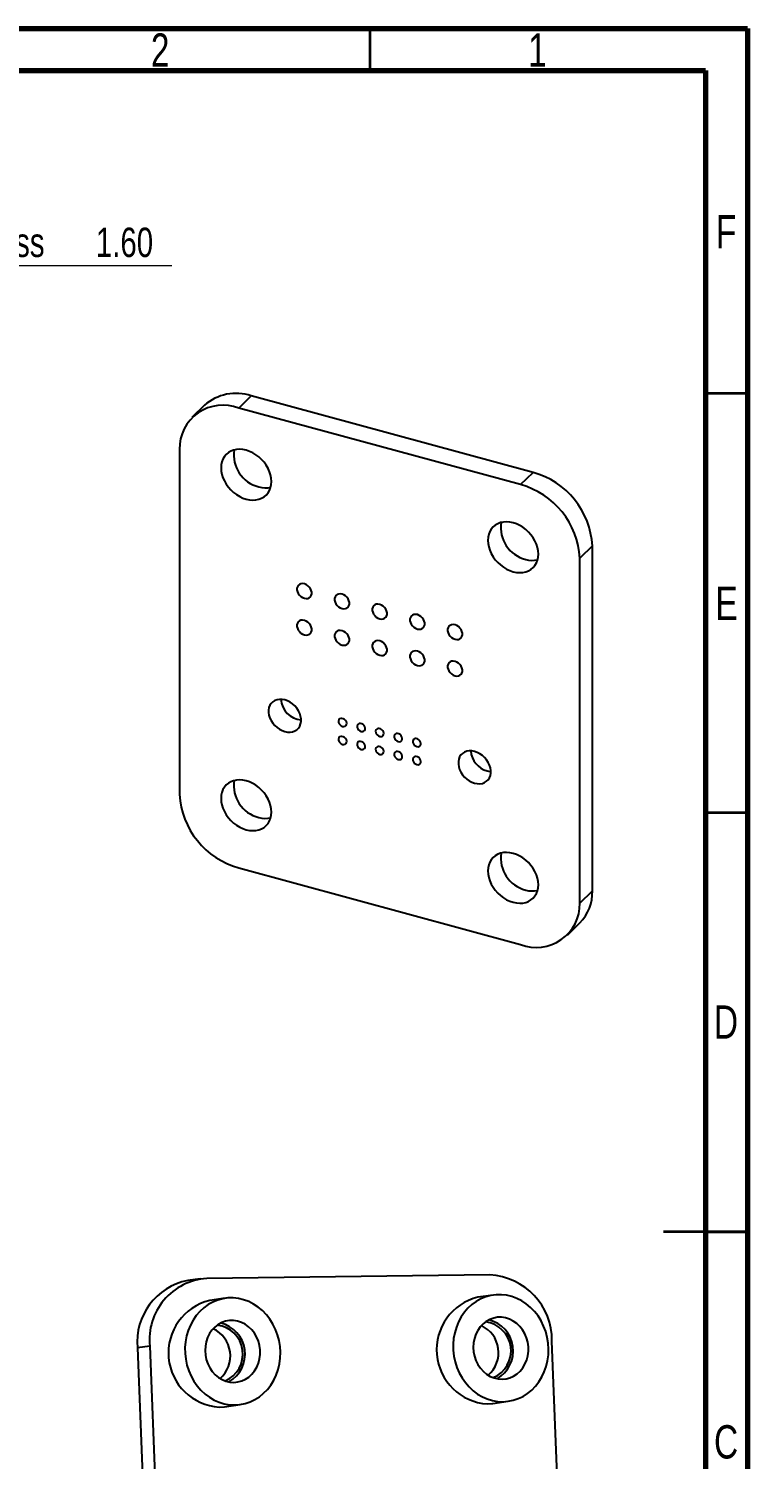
# Model space of a CAD drawing. Header units: millimetres. Extents: x 0 to 205, y 0 to 292.
# Drawn here: x 119.3 to 205, y 121.3 to 292 of the extents above; entities that cross this region are included whole.
import ezdxf

# ---------------------------------------------------------------- set-up
doc = ezdxf.new("R2010")
doc.units = ezdxf.units.MM
doc.styles.add('SLDTEXTSTYLE0', font='TXT', dxfattribs={"width": 0.75})
doc.dimstyles.new('SLDDIMSTYLE11', dxfattribs={"dimtxt": 3.5, "dimasz": 1, "dimexe": 0, "dimexo": 0.0625, "dimgap": 0.875, "dimtad": 1, "dimrnd": 1e-09, "dimzin": 4, "dimdsep": 46, "dimtxsty": 'SLDTEXTSTYLE0', "dimsah": 1, "dimcen": 0.09, "dimadec": 0, "dimazin": 1, "dimtfac": 1, "dimtmove": 0, "dimatfit": 0, "dimfxl": 1, "dimfrac": 2, "dimtolj": 1, "dimtzin": 12, "dimarcsym": 0})

# ---------------------------------------------------------------- blocks, each defined once
blk = doc.blocks.new('_D_15')
at = {"color": 7, "linetype": 'Continuous', "lineweight": 0}
for p, q in [((107.78, 259.37), (107.78, 264.74)), ((109.38, 259.74), (109.38, 264.74)), ((107.78, 263.74), (105.78, 263.74)), ((109.38, 263.74), (107.78, 263.74)), ((109.38, 263.74), (136.34, 263.74))]:
    blk.add_line(p, q, dxfattribs=at)
at = {"color": 7, "linetype": 'Continuous', "lineweight": 18}
for points in [[(107.78, 263.74), (106.78, 263.87), (106.78, 263.62)], [(109.38, 263.74), (110.38, 263.62), (110.38, 263.87)]]:
    blk.add_solid(points, dxfattribs=at)
at = {"color": 7, "linetype": 'Continuous', "lineweight": 18, "char_height": 3.5, "attachment_point": 1, "style": 'SLDTEXTSTYLE0'}
for s, insert in [('Thickness', (105.37, 268.26)), ('1.60', (127.29, 268.26))]:
    blk.add_mtext(s, dxfattribs=dict(at, insert=insert))

msp = doc.modelspace()

# ---------------------------------------------------------------- linework, layer by layer
at = {"color": 7, "linetype": 'Continuous', "lineweight": 70}
for p, q in [((15, 292), (205, 292)), ((205, 292), (205, 5)), ((20, 287), (200, 287)), ((200, 287), (200, 10))]:
    msp.add_line(p, q, dxfattribs=at)
at = {"color": 7, "linetype": 'Continuous', "lineweight": 35}
for p, q in [((160, 287), (160, 292)), ((200, 248.5), (205, 248.5)), ((200, 198.5), (205, 198.5)), ((205, 148.5), (195, 148.5)), ((200, 148.5), (205, 148.5))]:
    msp.add_line(p, q, dxfattribs=at)
at = {"color": 7, "linetype": 'Continuous', "lineweight": 25}
for p, q in [((145.833, 248.207), (144.34, 246.75)), ((179.441, 239.073), (145.833, 248.207)), ((140.245, 247.075), (138.752, 245.617)), ((177.948, 237.616), (144.34, 246.75)), ((137.264, 241.815), (137.264, 200.671)), ((177.948, 237.616), (179.441, 239.073)), ((186.516, 230.293), (185.023, 228.835)), ((185.023, 187.691), (185.023, 228.835)), ((186.516, 189.149), (186.516, 230.293)), ((144.34, 191.891), (177.948, 182.757)), ((185.023, 187.691), (186.516, 189.149)), ((183.535, 183.889), (185.029, 185.347)), ((174.277, 143.347), (140.514, 142.94)), ((139.718, 142.88), (138.255, 142.675)), ((142.723, 140.567), (140.867, 140.308)), ((174.709, 140.953), (172.852, 140.694)), ((133.717, 134.871), (132.253, 134.667)), ((133.717, 134.871), (135.579, 86.972)), ((183.557, 87.55), (181.695, 135.45)), ((132.253, 134.667), (134.116, 86.767)), ((174.622, 128.017), (176.479, 128.276)), ((142.637, 127.631), (144.493, 127.89))]:
    msp.add_line(p, q, dxfattribs=at)
at = {"color": 7, "linetype": 'Continuous', "lineweight": 25, "flags": 128}
for points in [[(145.224, 235.88), (145.617, 235.799), (146.002, 235.768), (146.375, 235.789), (146.728, 235.862), (147.055, 235.985), (147.35, 236.156), (147.61, 236.372), (147.828, 236.63), (148.002, 236.924), (148.129, 237.251), (148.205, 237.604), (148.231, 237.977), (148.205, 238.365), (148.129, 238.76), (148.002, 239.155), (147.828, 239.544), (147.61, 239.92), (147.35, 240.278), (147.055, 240.609), (146.728, 240.91), (146.375, 241.174), (146.002, 241.398), (145.617, 241.577), (145.224, 241.709), (144.832, 241.791), (144.446, 241.821), (144.073, 241.8), (143.721, 241.727), (143.394, 241.604), (143.098, 241.433), (142.839, 241.217), (142.62, 240.96), (142.446, 240.665), (142.32, 240.338), (142.243, 239.985), (142.217, 239.612), (142.243, 239.224), (142.32, 238.83), (142.446, 238.434), (142.62, 238.045), (142.839, 237.669), (143.098, 237.312), (143.394, 236.98), (143.721, 236.679), (144.073, 236.415), (144.446, 236.191), (144.832, 236.012), (145.224, 235.88)], [(177.063, 227.227), (177.456, 227.145), (177.842, 227.115), (178.214, 227.136), (178.567, 227.209), (178.894, 227.332), (179.19, 227.503), (179.449, 227.719), (179.667, 227.977), (179.841, 228.271), (179.968, 228.598), (180.045, 228.951), (180.07, 229.324), (180.045, 229.712), (179.968, 230.106), (179.841, 230.502), (179.667, 230.891), (179.449, 231.267), (179.19, 231.624), (178.894, 231.956), (178.567, 232.257), (178.214, 232.521), (177.842, 232.745), (177.456, 232.924), (177.063, 233.056), (176.671, 233.138), (176.285, 233.168), (175.912, 233.147), (175.56, 233.074), (175.233, 232.951), (174.937, 232.78), (174.678, 232.564), (174.459, 232.306), (174.285, 232.012), (174.159, 231.685), (174.082, 231.332), (174.056, 230.959), (174.082, 230.571), (174.159, 230.177), (174.285, 229.781), (174.459, 229.392), (174.678, 229.016), (174.937, 228.659), (175.233, 228.327), (175.56, 228.026), (175.912, 227.762), (176.285, 227.538), (176.671, 227.359), (177.063, 227.227)], [(152.158, 224.053), (152.37, 224.02), (152.569, 224.039), (152.744, 224.109), (152.886, 224.225), (152.985, 224.381), (153.036, 224.568), (153.036, 224.775), (152.985, 224.989), (152.886, 225.199), (152.744, 225.392), (152.569, 225.557), (152.37, 225.685), (152.158, 225.767), (151.946, 225.8), (151.747, 225.781), (151.572, 225.711), (151.43, 225.595), (151.331, 225.439), (151.28, 225.252), (151.28, 225.045), (151.331, 224.831), (151.43, 224.621), (151.572, 224.428), (151.747, 224.263), (151.946, 224.135), (152.158, 224.053)], [(156.651, 222.832), (156.863, 222.799), (157.062, 222.818), (157.237, 222.888), (157.379, 223.004), (157.478, 223.16), (157.529, 223.347), (157.529, 223.553), (157.478, 223.768), (157.379, 223.978), (157.237, 224.171), (157.062, 224.336), (156.863, 224.464), (156.651, 224.546), (156.439, 224.579), (156.24, 224.559), (156.064, 224.49), (155.923, 224.374), (155.824, 224.217), (155.773, 224.031), (155.773, 223.824), (155.824, 223.61), (155.923, 223.4), (156.064, 223.207), (156.24, 223.041), (156.439, 222.914), (156.651, 222.832)], [(161.144, 221.611), (161.355, 221.578), (161.555, 221.597), (161.73, 221.667), (161.872, 221.783), (161.971, 221.939), (162.022, 222.126), (162.022, 222.332), (161.971, 222.547), (161.872, 222.757), (161.73, 222.95), (161.555, 223.115), (161.355, 223.242), (161.144, 223.325), (160.932, 223.357), (160.733, 223.338), (160.557, 223.269), (160.416, 223.152), (160.317, 222.996), (160.266, 222.81), (160.266, 222.603), (160.317, 222.389), (160.416, 222.179), (160.557, 221.986), (160.733, 221.82), (160.932, 221.693), (161.144, 221.611)], [(165.637, 220.389), (165.848, 220.357), (166.048, 220.376), (166.223, 220.446), (166.364, 220.562), (166.463, 220.718), (166.515, 220.905), (166.515, 221.111), (166.463, 221.326), (166.364, 221.536), (166.223, 221.729), (166.048, 221.894), (165.848, 222.021), (165.637, 222.104), (165.425, 222.136), (165.226, 222.117), (165.05, 222.048), (164.909, 221.931), (164.81, 221.775), (164.759, 221.589), (164.759, 221.382), (164.81, 221.167), (164.909, 220.958), (165.05, 220.764), (165.226, 220.599), (165.425, 220.472), (165.637, 220.389)], [(152.158, 219.698), (152.37, 219.666), (152.569, 219.685), (152.744, 219.754), (152.886, 219.871), (152.985, 220.027), (153.036, 220.213), (153.036, 220.42), (152.985, 220.635), (152.886, 220.845), (152.744, 221.038), (152.569, 221.203), (152.37, 221.33), (152.158, 221.413), (151.946, 221.445), (151.747, 221.426), (151.572, 221.356), (151.43, 221.24), (151.331, 221.084), (151.28, 220.897), (151.28, 220.691), (151.331, 220.476), (151.43, 220.266), (151.572, 220.073), (151.747, 219.908), (151.946, 219.781), (152.158, 219.698)], [(156.651, 218.477), (156.863, 218.445), (157.062, 218.464), (157.237, 218.533), (157.379, 218.65), (157.478, 218.806), (157.529, 218.992), (157.529, 219.199), (157.478, 219.414), (157.379, 219.623), (157.237, 219.817), (157.062, 219.982), (156.863, 220.109), (156.651, 220.192), (156.439, 220.224), (156.24, 220.205), (156.064, 220.135), (155.923, 220.019), (155.824, 219.863), (155.773, 219.676), (155.773, 219.47), (155.824, 219.255), (155.923, 219.045), (156.064, 218.852), (156.24, 218.687), (156.439, 218.56), (156.651, 218.477)], [(170.129, 219.168), (170.341, 219.136), (170.54, 219.155), (170.716, 219.225), (170.857, 219.341), (170.956, 219.497), (171.007, 219.684), (171.007, 219.89), (170.956, 220.105), (170.857, 220.315), (170.716, 220.508), (170.54, 220.673), (170.341, 220.8), (170.129, 220.883), (169.918, 220.915), (169.718, 220.896), (169.543, 220.827), (169.402, 220.71), (169.302, 220.554), (169.251, 220.368), (169.251, 220.161), (169.302, 219.946), (169.402, 219.736), (169.543, 219.543), (169.718, 219.378), (169.918, 219.251), (170.129, 219.168)], [(161.144, 217.256), (161.355, 217.224), (161.555, 217.243), (161.73, 217.312), (161.872, 217.429), (161.971, 217.585), (162.022, 217.771), (162.022, 217.978), (161.971, 218.193), (161.872, 218.402), (161.73, 218.596), (161.555, 218.761), (161.355, 218.888), (161.144, 218.97), (160.932, 219.003), (160.733, 218.984), (160.557, 218.914), (160.416, 218.798), (160.317, 218.642), (160.266, 218.455), (160.266, 218.249), (160.317, 218.034), (160.416, 217.824), (160.557, 217.631), (160.733, 217.466), (160.932, 217.339), (161.144, 217.256)], [(165.637, 216.035), (165.848, 216.002), (166.048, 216.022), (166.223, 216.091), (166.364, 216.208), (166.463, 216.364), (166.515, 216.55), (166.515, 216.757), (166.463, 216.971), (166.364, 217.181), (166.223, 217.374), (166.048, 217.54), (165.848, 217.667), (165.637, 217.749), (165.425, 217.782), (165.226, 217.763), (165.05, 217.693), (164.909, 217.577), (164.81, 217.421), (164.759, 217.234), (164.759, 217.028), (164.81, 216.813), (164.909, 216.603), (165.05, 216.41), (165.226, 216.245), (165.425, 216.118), (165.637, 216.035)], [(170.129, 214.814), (170.341, 214.781), (170.54, 214.801), (170.716, 214.87), (170.857, 214.986), (170.956, 215.142), (171.007, 215.329), (171.007, 215.536), (170.956, 215.75), (170.857, 215.96), (170.716, 216.153), (170.54, 216.318), (170.341, 216.446), (170.129, 216.528), (169.918, 216.561), (169.718, 216.542), (169.543, 216.472), (169.402, 216.356), (169.302, 216.2), (169.251, 216.013), (169.251, 215.806), (169.302, 215.592), (169.402, 215.382), (169.543, 215.189), (169.718, 215.024), (169.918, 214.896), (170.129, 214.814)], [(149.823, 211.933), (149.503, 211.994), (149.191, 212.002), (148.897, 211.957), (148.628, 211.86), (148.392, 211.713), (148.194, 211.521), (148.041, 211.289), (147.937, 211.022), (147.884, 210.73), (147.884, 210.418), (147.937, 210.097), (148.041, 209.774), (148.194, 209.458), (148.392, 209.159), (148.628, 208.883), (148.897, 208.64), (149.191, 208.435), (149.503, 208.274), (149.823, 208.161), (150.143, 208.1), (150.455, 208.092), (150.749, 208.137), (151.018, 208.234), (151.255, 208.381), (151.452, 208.573), (151.605, 208.805), (151.709, 209.071), (151.762, 209.364), (151.762, 209.676), (151.709, 209.997), (151.605, 210.32), (151.452, 210.636), (151.255, 210.935), (151.018, 211.21), (150.749, 211.454), (150.455, 211.659), (150.143, 211.82), (149.823, 211.933)], [(156.722, 208.772), (156.88, 208.755), (157.02, 208.79), (157.129, 208.875), (157.193, 209), (157.206, 209.151), (157.167, 209.312), (157.079, 209.465), (156.953, 209.595), (156.802, 209.687), (156.642, 209.73), (156.49, 209.721), (156.364, 209.66), (156.276, 209.554), (156.237, 209.414), (156.25, 209.256), (156.314, 209.096), (156.423, 208.953), (156.564, 208.84), (156.722, 208.772)], [(158.933, 208.171), (159.091, 208.154), (159.231, 208.189), (159.34, 208.274), (159.404, 208.399), (159.417, 208.55), (159.378, 208.711), (159.291, 208.865), (159.164, 208.994), (159.013, 209.086), (158.853, 209.129), (158.701, 209.12), (158.575, 209.059), (158.487, 208.953), (158.448, 208.813), (158.461, 208.655), (158.525, 208.495), (158.634, 208.352), (158.775, 208.24), (158.933, 208.171)], [(161.144, 207.57), (161.302, 207.553), (161.442, 207.588), (161.551, 207.673), (161.615, 207.798), (161.628, 207.949), (161.589, 208.11), (161.502, 208.264), (161.375, 208.393), (161.224, 208.485), (161.064, 208.528), (160.912, 208.519), (160.786, 208.458), (160.698, 208.352), (160.659, 208.212), (160.672, 208.054), (160.736, 207.894), (160.845, 207.751), (160.986, 207.639), (161.144, 207.57)], [(156.722, 206.629), (156.88, 206.612), (157.02, 206.647), (157.129, 206.732), (157.193, 206.857), (157.206, 207.008), (157.167, 207.169), (157.079, 207.323), (156.953, 207.452), (156.802, 207.544), (156.642, 207.587), (156.49, 207.578), (156.364, 207.517), (156.276, 207.411), (156.237, 207.271), (156.25, 207.113), (156.314, 206.953), (156.423, 206.81), (156.564, 206.698), (156.722, 206.629)], [(158.933, 206.028), (159.091, 206.011), (159.231, 206.046), (159.34, 206.131), (159.404, 206.256), (159.417, 206.407), (159.378, 206.568), (159.291, 206.722), (159.164, 206.851), (159.013, 206.943), (158.853, 206.986), (158.701, 206.977), (158.575, 206.916), (158.487, 206.81), (158.448, 206.67), (158.461, 206.512), (158.525, 206.352), (158.634, 206.209), (158.775, 206.097), (158.933, 206.028)], [(163.355, 206.969), (163.513, 206.952), (163.654, 206.987), (163.762, 207.072), (163.826, 207.197), (163.84, 207.348), (163.8, 207.509), (163.713, 207.663), (163.586, 207.792), (163.435, 207.884), (163.275, 207.927), (163.123, 207.918), (162.997, 207.857), (162.909, 207.751), (162.87, 207.611), (162.883, 207.453), (162.948, 207.293), (163.056, 207.15), (163.197, 207.038), (163.355, 206.969)], [(165.566, 206.368), (165.724, 206.351), (165.865, 206.387), (165.973, 206.471), (166.037, 206.596), (166.051, 206.747), (166.011, 206.908), (165.924, 207.062), (165.797, 207.191), (165.646, 207.283), (165.486, 207.327), (165.334, 207.317), (165.208, 207.256), (165.12, 207.15), (165.081, 207.01), (165.094, 206.852), (165.159, 206.693), (165.267, 206.549), (165.408, 206.437), (165.566, 206.368)], [(161.144, 205.427), (161.302, 205.41), (161.442, 205.445), (161.551, 205.53), (161.615, 205.655), (161.628, 205.806), (161.589, 205.967), (161.502, 206.121), (161.375, 206.25), (161.224, 206.342), (161.064, 206.385), (160.912, 206.376), (160.786, 206.315), (160.698, 206.209), (160.659, 206.069), (160.672, 205.911), (160.736, 205.751), (160.845, 205.608), (160.986, 205.496), (161.144, 205.427)], [(163.355, 204.826), (163.513, 204.809), (163.654, 204.845), (163.762, 204.929), (163.826, 205.054), (163.84, 205.205), (163.8, 205.366), (163.713, 205.52), (163.586, 205.649), (163.435, 205.741), (163.275, 205.785), (163.123, 205.775), (162.997, 205.714), (162.909, 205.608), (162.87, 205.468), (162.883, 205.31), (162.948, 205.151), (163.056, 205.007), (163.197, 204.895), (163.355, 204.826)], [(165.566, 204.225), (165.724, 204.208), (165.865, 204.244), (165.973, 204.328), (166.037, 204.453), (166.051, 204.604), (166.011, 204.765), (165.924, 204.919), (165.797, 205.049), (165.646, 205.14), (165.486, 205.184), (165.334, 205.174), (165.208, 205.113), (165.12, 205.007), (165.081, 204.868), (165.094, 204.709), (165.159, 204.55), (165.267, 204.406), (165.408, 204.294), (165.566, 204.225)], [(172.464, 202.008), (172.785, 201.946), (173.096, 201.938), (173.39, 201.983), (173.659, 202.081), (173.896, 202.227), (174.093, 202.419), (174.246, 202.652), (174.35, 202.918), (174.403, 203.211), (174.403, 203.522), (174.35, 203.844), (174.246, 204.167), (174.093, 204.482), (173.896, 204.782), (173.659, 205.057), (173.39, 205.3), (173.096, 205.505), (172.785, 205.666), (172.464, 205.779), (172.144, 205.841), (171.832, 205.849), (171.538, 205.804), (171.269, 205.706), (171.033, 205.56), (170.835, 205.368), (170.682, 205.135), (170.578, 204.869), (170.525, 204.576), (170.525, 204.265), (170.578, 203.943), (170.682, 203.62), (170.835, 203.305), (171.033, 203.005), (171.269, 202.73), (171.538, 202.487), (171.832, 202.282), (172.144, 202.12), (172.464, 202.008)], [(173.958, 203.465), (174.278, 203.404), (174.41, 203.394)], [(145.224, 196.451), (145.617, 196.369), (146.002, 196.338), (146.375, 196.36), (146.728, 196.432), (147.055, 196.555), (147.35, 196.726), (147.61, 196.942), (147.828, 197.2), (148.002, 197.495), (148.129, 197.821), (148.205, 198.174), (148.231, 198.548), (148.205, 198.935), (148.129, 199.33), (148.002, 199.725), (147.828, 200.114), (147.61, 200.491), (147.35, 200.848), (147.055, 201.18), (146.728, 201.48), (146.375, 201.745), (146.002, 201.968), (145.617, 202.148), (145.224, 202.279), (144.832, 202.361), (144.446, 202.392), (144.073, 202.37), (143.721, 202.297), (143.394, 202.175), (143.098, 202.004), (142.839, 201.787), (142.62, 201.53), (142.446, 201.235), (142.32, 200.909), (142.243, 200.556), (142.217, 200.182), (142.243, 199.795), (142.32, 199.4), (142.446, 199.005), (142.62, 198.616), (142.839, 198.239), (143.098, 197.882), (143.394, 197.55), (143.721, 197.25), (144.073, 196.985), (144.446, 196.761), (144.832, 196.582), (145.224, 196.451)], [(177.063, 187.797), (177.456, 187.716), (177.842, 187.685), (178.214, 187.707), (178.567, 187.779), (178.894, 187.902), (179.19, 188.073), (179.449, 188.289), (179.667, 188.547), (179.841, 188.841), (179.968, 189.168), (180.045, 189.521), (180.07, 189.895), (180.045, 190.282), (179.968, 190.677), (179.841, 191.072), (179.667, 191.461), (179.449, 191.838), (179.19, 192.195), (178.894, 192.526), (178.567, 192.827), (178.214, 193.092), (177.842, 193.315), (177.456, 193.495), (177.063, 193.626), (176.671, 193.708), (176.285, 193.738), (175.912, 193.717), (175.56, 193.644), (175.233, 193.521), (174.937, 193.35), (174.678, 193.134), (174.459, 192.877), (174.285, 192.582), (174.159, 192.255), (174.082, 191.902), (174.056, 191.529), (174.082, 191.142), (174.159, 190.747), (174.285, 190.352), (174.459, 189.962), (174.678, 189.586), (174.937, 189.229), (175.233, 188.897), (175.56, 188.596), (175.912, 188.332), (176.285, 188.108), (176.671, 187.929), (177.063, 187.797)], [(143.857, 127.842), (144.481, 127.888), (145.094, 128.012), (145.689, 128.21), (146.26, 128.482), (146.798, 128.824), (147.297, 129.231), (147.751, 129.699), (148.156, 130.221), (148.505, 130.793), (148.794, 131.406), (149.021, 132.053), (149.182, 132.727), (149.275, 133.419), (149.299, 134.121), (149.255, 134.824), (149.142, 135.52), (148.961, 136.201), (148.716, 136.857), (148.409, 137.481), (148.043, 138.066), (147.624, 138.605), (147.156, 139.09), (146.644, 139.516), (146.096, 139.878), (145.518, 140.172), (144.917, 140.393), (144.299, 140.539), (143.674, 140.609), (143.047, 140.602), (142.427, 140.517), (141.822, 140.356), (141.238, 140.12), (140.684, 139.813), (140.164, 139.438), (139.687, 139), (139.257, 138.504), (138.879, 137.956), (138.56, 137.363), (138.301, 136.731), (138.107, 136.07), (137.98, 135.386), (137.921, 134.688), (137.931, 133.984), (138.01, 133.283), (138.157, 132.594), (138.37, 131.925), (138.647, 131.284), (138.984, 130.678), (139.377, 130.116), (139.821, 129.603), (140.312, 129.147), (140.842, 128.752), (141.406, 128.424), (141.997, 128.166), (142.607, 127.982), (143.23, 127.873), (143.857, 127.842)], [(175.842, 128.228), (176.466, 128.274), (177.08, 128.397), (177.675, 128.596), (178.245, 128.868), (178.783, 129.21), (179.282, 129.617), (179.737, 130.085), (180.141, 130.607), (180.49, 131.179), (180.78, 131.792), (181.006, 132.439), (181.167, 133.113), (181.26, 133.805), (181.285, 134.507), (181.24, 135.21), (181.127, 135.906), (180.947, 136.586), (180.702, 137.243), (180.394, 137.867), (180.029, 138.452), (179.609, 138.99), (179.141, 139.476), (178.63, 139.902), (178.082, 140.264), (177.504, 140.557), (176.902, 140.779), (176.285, 140.925), (175.659, 140.995), (175.033, 140.988), (174.413, 140.903), (173.808, 140.741), (173.224, 140.506), (172.669, 140.199), (172.15, 139.824), (171.672, 139.386), (171.242, 138.89), (170.865, 138.342), (170.545, 137.748), (170.287, 137.117), (170.093, 136.455), (169.965, 135.772), (169.906, 135.074), (169.917, 134.37), (169.996, 133.669), (170.143, 132.98), (170.356, 132.311), (170.632, 131.67), (170.969, 131.064), (171.362, 130.501), (171.807, 129.989), (172.297, 129.532), (172.828, 129.138), (173.392, 128.809), (173.982, 128.552), (174.593, 128.367), (175.215, 128.259), (175.842, 128.228)], [(175.737, 130.922), (176.215, 130.967), (176.678, 131.09), (177.119, 131.288), (177.528, 131.557), (177.895, 131.891), (178.213, 132.283), (178.475, 132.725), (178.676, 133.207), (178.811, 133.719), (178.877, 134.25), (178.874, 134.789), (178.801, 135.324), (178.659, 135.844), (178.452, 136.338), (178.184, 136.795), (177.861, 137.206), (177.489, 137.561), (177.078, 137.854), (176.634, 138.077), (176.169, 138.227), (175.691, 138.3), (175.211, 138.294), (174.739, 138.21), (174.285, 138.049), (173.86, 137.815), (173.471, 137.513), (173.128, 137.149), (172.837, 136.731), (172.605, 136.267), (172.436, 135.769), (172.335, 135.246), (172.303, 134.71), (172.342, 134.171), (172.45, 133.642), (172.624, 133.134), (172.863, 132.657), (173.159, 132.222), (173.507, 131.838), (173.9, 131.513), (174.329, 131.254), (174.784, 131.067), (175.257, 130.956), (175.737, 130.922)], [(143.752, 130.536), (144.229, 130.582), (144.693, 130.704), (145.134, 130.902), (145.542, 131.171), (145.909, 131.505), (146.227, 131.897), (146.489, 132.339), (146.69, 132.821), (146.825, 133.333), (146.892, 133.864), (146.888, 134.403), (146.815, 134.938), (146.673, 135.458), (146.466, 135.952), (146.198, 136.409), (145.875, 136.82), (145.504, 137.175), (145.092, 137.468), (144.649, 137.691), (144.183, 137.841), (143.705, 137.914), (143.225, 137.908), (142.753, 137.824), (142.3, 137.663), (141.874, 137.429), (141.486, 137.127), (141.142, 136.763), (140.851, 136.345), (140.619, 135.882), (140.451, 135.383), (140.35, 134.86), (140.318, 134.324), (140.356, 133.785), (140.464, 133.256), (140.639, 132.748), (140.877, 132.271), (141.173, 131.836), (141.521, 131.452), (141.914, 131.127), (142.343, 130.869), (142.799, 130.682), (143.272, 130.57), (143.752, 130.536)], [(173.986, 127.969), (174.61, 128.015), (174.622, 128.017)], [(142, 127.583), (142.624, 127.629), (142.637, 127.631)]]:
    msp.add_lwpolyline(points, dxfattribs=at)
at = {"color": 7, "linetype": 'Continuous', "lineweight": 25}
for centre, radius, start, end in [((144.029, 242.755), 5.742, 71.69114, 131.21888), ((142.475, 241.883), 5.211, 69.03936, 180.74519), ((147.676, 241.143), 3.924, 171.11928, 255.86364), ((176.837, 229.734), 9.695, 3.30451, 74.42087), ((147.505, 240.047), 2.821, 253.78764, 283.05195), ((175.344, 228.276), 9.695, 3.30451, 74.42087), ((179.515, 232.489), 3.924, 171.11928, 255.86364), ((179.344, 231.394), 2.821, 253.78764, 283.05195), ((151.999, 212.171), 2.633, 183.62901, 264.98106), ((174.664, 206.027), 2.658, 183.81713, 254.58839), ((147.676, 201.713), 3.924, 171.11928, 255.86364), ((146.944, 201.23), 9.695, 183.30451, 254.42087), ((147.505, 200.617), 2.821, 253.78764, 283.05195), ((179.515, 193.06), 3.924, 171.11928, 255.86364), ((179.344, 191.964), 2.821, 253.78764, 283.05195), ((181.316, 188.991), 5.203, 315.53024, 1.73552), ((179.812, 187.624), 5.211, 249.03936, 0.74519), ((173.867, 135.529), 7.829, 359.41838, 86.99739), ((139.654, 135.374), 7.434, 100.84345, 185.46237), ((141.034, 135.604), 7.354, 94.05145, 185.72486), ((142.409, 134.032), 6.462, 103.80782, 266.37063), ((174.395, 134.418), 6.462, 103.80782, 266.37063), ((139.742, 133.689), 3.59, 311.38187, 64.51458), ((141.354, 133.914), 3.471, 292.84037, 83.05608), ((141.262, 133.901), 3.824, 299.94186, 75.95458), ((171.727, 134.075), 3.59, 311.38187, 64.51458), ((173.339, 134.3), 3.471, 292.84037, 83.05608), ((173.247, 134.287), 3.824, 299.94186, 75.95458)]:
    msp.add_arc(centre, radius, start, end, dxfattribs=at)

# ---------------------------------------------------------------- texts
at = {"color": 7, "linetype": 'Continuous', "lineweight": 0, "char_height": 3.969, "attachment_point": 2, "style": 'SLDTEXTSTYLE0'}
for s, insert in [('2', (134.96, 291.426)), ('1', (179.96, 291.426)), ('F', (202.458, 269.751)), ('E', (202.508, 225.426)), ('D', (202.453, 175.501)), ('C', (202.459, 125.426))]:
    msp.add_mtext(s, dxfattribs=dict(at, insert=insert))

# ---------------------------------------------------------------- dimensions: what is measured, and where the dimension line sits
at = {"color": 7, "linetype": 'Continuous', "lineweight": 18}
dim = msp.add_linear_dim(base=(107.777, 266.521), p1=(109.377, 260.521), p2=(107.777, 260.521), text='Thickness <>', dimstyle='SLDDIMSTYLE11', dxfattribs=at)
dim.commit()
dim.dimension.update_dxf_attribs({"geometry": '_D_15', "text_midpoint": (120.856, 266.521), "dimtype": 160})

doc.saveas('drawing.dxf')
